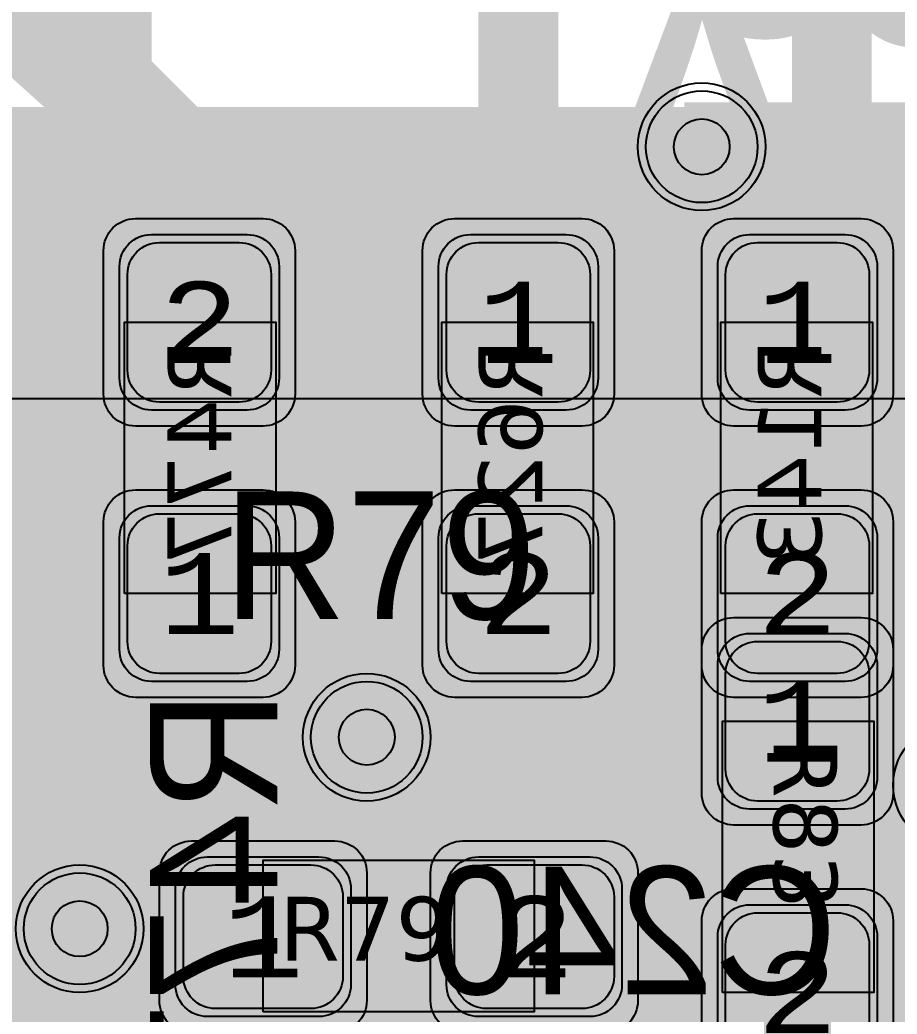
# Model space of a CAD drawing. Extents: x -28 to 199, y -61 to 255.
# Drawn here: x 126.62 to 132.12, y 121.27 to 127.5 of the extents above; entities that cross this region are included whole.
import ezdxf
from ezdxf.enums import TextEntityAlignment as Align

# ---------------------------------------------------------------- set-up
doc = ezdxf.new("R2010")
doc.units = 0
doc.header["$MEASUREMENT"] = 0
for name, color, linetype in [('ASSEMBLY_OUTLINES_BTM', 191, 'CONTINUOUS'), ('ASSEMBLY_OUTLINES_TOP', 102, 'CONTINUOUS'), ('ASSEMBLY_PART_NUMBERS_BTM', 191, 'CONTINUOUS'), ('ASSEMBLY_PART_NUMBERS_TOP', 102, 'CONTINUOUS'), ('ASSEMBLY_REF_DES_BTM', 191, 'CONTINUOUS'), ('ASSEMBLY_REF_DES_TOP', 102, 'CONTINUOUS'), ('DRILL_DRAWING', 21, 'CONTINUOUS'), ('GENERATED_SILKSCREEN_BTM', 255, 'CONTINUOUS'), ('GENERATED_SILKSCREEN_TOP', 140, 'CONTINUOUS'), ('PART_PADS_SMD_BTM', 10, 'CONTINUOUS'), ('PART_PADS_SMD_TOP', 150, 'CONTINUOUS'), ('PIN_NUMBERS_BTM', 8, 'CONTINUOUS'), ('PIN_NUMBERS_TOP', 8, 'CONTINUOUS'), ('PLACEMENT_OUTLINES_BTM', 222, 'CONTINUOUS'), ('PLACEMENT_OUTLINES_TOP', 130, 'CONTINUOUS'), ('PLANE_DATA_LAYER_2', 230, 'CONTINUOUS'), ('PLANE_SHAPES_LAYER_2', 230, 'CONTINUOUS'), ('PLANE_SHAPES_LAYER_3', 81, 'CONTINUOUS'), ('SILKSCREEN_OUTLINES_BTM', 211, 'CONTINUOUS'), ('SILKSCREEN_OUTLINES_TOP', 150, 'CONTINUOUS'), ('SILKSCREEN_REF_DES_BTM', 211, 'CONTINUOUS'), ('SILKSCREEN_REF_DES_TOP', 150, 'CONTINUOUS'), ('SOLDERMASK_PADS_BTM', 12, 'CONTINUOUS'), ('SOLDERMASK_PADS_TOP', 180, 'CONTINUOUS'), ('SOLDERPASTE_PADS_BTM', 12, 'CONTINUOUS'), ('SOLDERPASTE_PADS_TOP', 180, 'CONTINUOUS'), ('TRACES_LAYER_2', 230, 'CONTINUOUS'), ('TRACES_LAYER_3', 81, 'CONTINUOUS'), ('TRACES_LAYER_BOTTOM', 10, 'CONTINUOUS'), ('TRACES_LAYER_TOP', 150, 'CONTINUOUS'), ('VIA_HOLES_LAYER_2', 30, 'CONTINUOUS'), ('VIA_HOLES_LAYER_3', 30, 'CONTINUOUS'), ('VIA_HOLES_LAYER_BOTTOM', 30, 'CONTINUOUS'), ('VIA_HOLES_LAYER_TOP', 30, 'CONTINUOUS'), ('VIA_PADS_LAYER_2', 230, 'CONTINUOUS'), ('VIA_PADS_LAYER_3', 81, 'CONTINUOUS'), ('VIA_PADS_LAYER_BOTTOM', 10, 'CONTINUOUS'), ('VIA_PADS_LAYER_TOP', 150, 'CONTINUOUS')]:
    doc.layers.add(name, color=color, linetype=linetype)
doc.styles.add('COURIER_NEW', font='COUR.TTF')
doc.styles.add('VERDANA', font='verdana.TTF')
doc.styles.add('VERIBEST_GERBER_0', font='txt')

msp = doc.modelspace()

# ---------------------------------------------------------------- hatches: boundary and pattern name
at = {"layer": 'PLANE_DATA_LAYER_2'}
h = msp.add_hatch(color=256, dxfattribs=at)
h.paths.add_polyline_path([(136.977938, 104.900788, -0.0425166317903881), (136.97684, 104.887899, 0.0425189371191998), (136.969634, 104.803321), (136.969634, 103.8357, -0.1989099556854013), (136.947316, 103.781819), (133.471447, 100.30595, 0.1989122151386173), (133.325, 99.952397), (133.325, 93.813669, -0.1989099556853327), (133.302682, 93.759788), (129.846447, 90.303553, 0.1989122151386193), (129.7, 89.95), (129.7, 82.880885, -0.1989099556853327), (129.677682, 82.827004), (125.372996, 78.522318, -0.1989133663344686), (125.319114, 78.5), (124.008004, 78.5, -0.414213562373095), (123.931804, 78.5762), (123.931804, 78.576201, -0.198909955685367), (123.954122, 78.630082), (124.017393, 78.693353, 0.19891218827251), (124.141873, 78.993873), (124.141873, 81.897836, 0.1989121882725186), (124.017393, 82.198356), (121.315166, 84.900583, 0.1989121882725186), (121.014646, 85.025063), (118.085686, 85.025063, 0.1989121882725125), (117.785166, 84.900583), (115.869335, 82.984752, -0.1989133663344686), (115.815453, 82.962434), (111.980365, 82.962434, 0.1989121882725186), (111.679845, 82.837954), (103.605966, 74.764075, -0.6681819935816116), (103.475884, 74.817956), (103.475884, 75.719902, -0.198909955685367), (103.498202, 75.773783), (112.132258, 84.407839, 0.1989121882725186), (112.256738, 84.708359), (112.256738, 87.766792, -0.5791985093720466), (112.371403, 87.832571, 0.9207095428459576), (113.229816, 89.056434, -0.4687192040466884), (113.229816, 89.173566, 0.4687157595514411), (113.229816, 90.326434, -0.4687192040466884), (113.229816, 90.443566, 0.606460415148791), (112.947726, 91.743467, -0.3380635491738142), (112.891615, 91.816971), (112.891615, 91.816972, -0.1989099556853327), (112.913933, 91.870853), (113.850887, 92.807807, -0.4969605349260798), (113.971222, 92.791213, 0.0686227819462532), (114.033421, 92.709116), (117.000682, 89.741856, -0.198909955685367), (117.023, 89.687975), (117.023, 88.767429, -0.228048003750335), (116.994354, 88.707889, 2.854432025872091), (117.805646, 88.707889, -0.228048003750335), (117.777, 88.767429), (117.777, 89.875696, 0.1989121654681639), (117.666579, 90.142275), (114.699318, 93.109536, -0.1989099556853327), (114.677, 93.163417), (114.677, 100.732571, -0.228048003750335), (114.705646, 100.792111, 0.8407221043194625), (114.090183, 101.915205, -0.5141069145394279), (113.989386, 101.987326), (113.989386, 107.618063, -0.6172571328269955), (114.111169, 107.679126, 1.9943987198418727), (114.111169, 108.720874, -0.617257132826957), (113.989386, 108.781937), (113.989386, 126.654985, 0.032533120066096), (113.985795, 126.710116, -0.0325342524810923), (113.985151, 126.720001), (113.985151, 126.720002, -0.6681819935815638), (114.115233, 126.773883), (114.280695, 126.608421, 0.1989121654681736), (114.547274, 126.498), (122.056386, 126.498, -0.1989133663344687), (122.110268, 126.475682), (126.281524, 122.304426, -0.198909955685367), (126.303842, 122.250545), (126.303842, 122.119158, 0.1236662247943365), (126.348588, 121.941012, -0.1606780001424822), (126.356831, 121.893987, 0.3606560929037287), (126.788539, 121.185359, -0.7687174069834758), (126.778046, 121.038457, 7.647506935409171), (127.111461, 121.014641, -0.7687174069834617), (127.121954, 121.161543, 0.6405844281364371), (127.405646, 122.307889, -0.2280480037503427), (127.377, 122.367429), (127.377, 126.6738, -0.414213562373095), (127.4532, 126.75), (128.865978, 126.75, -0.414213562373095), (128.942178, 126.6738), (128.942178, 126.673799, -0.1989099556854013), (128.91986, 126.619918), (128.533421, 126.233479, 0.1989121654681667), (128.423, 125.9669), (128.423, 123.567429, -0.2280480037503427), (128.394354, 123.507889, 2.8544320258721156), (129.205646, 123.507889, -0.2280480037503427), (129.177, 123.567429), (129.177, 125.779179, -0.1989099556854013), (129.199318, 125.83306), (129.986579, 126.62032, 0.0741021212229936), (130.052722, 126.70963, -0.277099918590679), (130.119973, 126.75), (130.174273, 126.75, -0.403683824490227), (130.250423, 126.676549, 0.1956893404127855), (130.451391, 126.229628, -0.2050724899553478), (130.475, 126.174486), (130.475, 122.295253, 0.1989121882725126), (130.59948, 121.994733), (131.330527, 121.263686, -0.1989099556854013), (131.352845, 121.209805), (131.352845, 114.763663, -0.8295497216643613), (131.205645, 114.735997, 0.8295609199568306), (129.95, 114.500001), (129.95, 114.499999, 0.8295609199568306), (131.205645, 114.264003, -0.8295497216643613), (131.352845, 114.236337), (131.352845, 111.668815, -0.198909955685367), (131.330527, 111.614934), (130.692799, 110.977206, 0.1989121882725064), (130.568319, 110.676686), (130.568319, 108.164856, -0.5413714910477632), (130.461467, 108.095093, 0.5413712452295936), (129.55, 107.500001), (129.55, 107.499999, 0.5413712452295937), (130.461467, 106.904907, -0.5413714910477633), (130.568319, 106.835144), (130.568319, 97.583681, 0.1490008545897866), (130.64056, 97.346645, -0.1489978148350905), (130.653512, 97.304146), (130.653512, 97.304145, -0.1942207066511618), (130.632158, 97.251246, 0.5485069438402771), (130.888539, 96.185359, -0.7687174069834758), (130.878046, 96.038457, 7.647506935409185), (131.211461, 96.014641, -0.7687174069834617), (131.221954, 96.161543, 0.6100588580781182), (131.548609, 97.270372, -0.2050724899553477), (131.525, 97.325514), (131.525, 97.477, 0.1677021551964094), (131.434538, 97.739125, -0.1677006453007844), (131.418319, 97.786122), (131.418319, 99.596475, -0.6231693714019529), (131.541139, 99.656749, 0.6231768727902992), (132.75, 100.25, 0.2119397726903838), (132.503162, 100.806173, -0.3779195606310377), (132.491822, 100.906327, 0.943356937975585), (131.551481, 101.648536, -0.6897061753667568), (131.418319, 101.69915), (131.418319, 102.749052, -0.7432602490610456), (131.558052, 102.791123, 0.507237571601238), (132.605828, 102.741787, -0.1165650662333721), (132.633526, 102.76327, 0.0896815058504722), (132.757792, 102.84948), (133.304231, 103.395919, 0.1989121882725186), (133.428711, 103.696439), (133.428711, 113.150158, -0.198909955685367), (133.451029, 113.204039), (134.00052, 113.75353, 0.1989121882725125), (134.125, 114.05405), (134.125, 115.174486, -0.2050724899553477), (134.148609, 115.229628, 2.4974351542811806), (133.251391, 115.229628, -0.2050724899553478), (133.275, 115.174486), (133.275, 114.261653, -0.198909955685367), (133.252682, 114.207772), (132.703191, 113.658281, 0.1989121882725126), (132.578711, 113.357761), (132.578711, 103.904042, -0.1989099556853327), (132.556393, 103.850161), (132.460599, 103.754367, -0.3152207587686722), (132.374533, 103.739179, 0.3712566469041549), (131.558052, 103.508877, -0.7432602490609853), (131.418319, 103.550948), (131.418319, 110.469083, -0.1989099556854013), (131.440637, 110.522964), (132.078365, 111.160692, 0.1989121882725248), (132.202845, 111.461212), (132.202845, 119.995489, -0.6681819935816593), (132.332927, 120.04937), (136.401408, 115.980889, -0.1989099556853327), (136.423726, 115.927008), (136.423726, 114.512395, -0.1989099556853327), (136.401408, 114.458514), (135.933735, 113.990841, -0.6681819935816593), (135.803653, 114.044722), (135.803653, 114.044723, -0.0900388652559256), (135.808516, 114.071509, 4.621395072748782), (135.428491, 113.691484, -0.5237901792127903), (135.531477, 113.620147), (135.531477, 113.620146, -0.1989099556853327), (135.509159, 113.566265), (133.808701, 111.865807, 0.1989122151386246), (133.662254, 111.512254), (133.662254, 107.537746, 0.1989122151386246), (133.808701, 107.184193), (135.333909, 105.658985, -0.1650613667127099), (135.355574, 105.615061, 0.6437565302444234), (136.487538, 105.270109, -0.5051906878791393), (136.609743, 105.259398, 0.1480370251817164), (136.933858, 104.969889, -0.2917988228267626), (136.977938, 104.900789)], flags=0)
h.paths.add_polyline_path([(113.85, 87, -0.9999999999999999), (115.15, 87, -0.9999999999999999)], flags=0)
h.paths.add_polyline_path([(115.25, 125.5, -0.9999999999999999), (116.55000000000001, 125.5, -0.9999999999999999)], flags=0)
h.paths.add_polyline_path([(114.75, 123, -0.9999999999999999), (116.75, 123, -0.9999999999999999)], flags=0)
h.paths.add_polyline_path([(116.232776, 95.682577, 0.7726673183828902), (117.45, 95.999999), (117.45, 96, 0.7083066378647846), (116.29314, 96.40693, -0.531760018124995), (116.167224, 96.417423, 0.772667318382902), (114.95, 96.100001), (114.95, 96.1, 0.7083066378647764), (116.10686, 95.69307, -0.5317600181249857)], flags=0)
h.paths.add_polyline_path([(117.421331, 99.860255, 3.363991928619301), (117.304585, 100.560731, -0.5417095603560502), (117.178669, 100.539745, 3.3639919286193174), (117.295415, 99.839269, -0.5417095603560539)], flags=0)
h.paths.add_polyline_path([(117.44999999999999, 92.3, -0.9999999999999999), (118.75, 92.3, -0.9999999999999999)], flags=0)
h.paths.add_polyline_path([(119.55, 113.4, -0.9999999999999999), (120.85000000000001, 113.4, -0.9999999999999999)], flags=0)
h.paths.add_polyline_path([(119.75, 109.5, -0.9999999999999999), (121.25, 109.5, -0.9999999999999999)], flags=0)
h.paths.add_polyline_path([(120.35, 98.8, -0.9999999999999999), (121.65, 98.8, -0.9999999999999999)], flags=0)
h.paths.add_polyline_path([(120.35, 111.4, -0.9999999999999999), (121.65, 111.4, -0.9999999999999999)], flags=0)
h.paths.add_polyline_path([(120.457283, 123.057713, -0.5359062211731089), (120.330385, 123.05719, 1.3513703040546192), (119.123088, 121.573751, -0.3050494922752397), (119.170567, 121.503171), (119.170567, 121.50317, -0.198909955685367), (119.148249, 121.449289), (118.350727, 120.651767, 0.1989121882725187), (118.226247, 120.351247), (118.226247, 106.65885, -0.198909955685367), (118.203929, 106.604969), (117.471074, 105.872114, -0.205074051956066), (117.415388, 105.849817, 2.455220229755274), (118.05, 105.2), (118.05, 105.199998, 0.0059190874028198), (118.049817, 105.215386, -0.0058690278396138), (118.049796, 105.217175), (118.049796, 105.217193, -0.198909955685367), (118.072114, 105.271074), (118.951767, 106.150727, 0.1989121882725038), (119.076247, 106.451247), (119.076247, 120.143644, -0.198909955685367), (119.098565, 120.197525), (120.108818, 121.207778, -0.0494623730732118), (120.12045, 121.217311, 0.0494618080928846), (120.185326, 121.27048), (120.787867, 121.873021, 0.0494618080928846), (120.841036, 121.937897, -0.0494623730731728), (120.850569, 121.949529), (120.928926, 122.027886, -0.2050740519560306), (120.984612, 122.050183, 1.6971064696081972)], flags=0)
h.paths.add_polyline_path([(121.25, 117.75, -0.9999999999999999), (122.75, 117.75, -0.9999999999999999)], flags=0)
h.paths.add_polyline_path([(122.05, 111.4, -0.9999999999999999), (123.35000000000001, 111.4, -0.9999999999999999)], flags=0)
h.paths.add_polyline_path([(123.29571, 88.162026, 1.6796277836471416), (121.75, 89), (121.75, 88.999999, 0.2324567467697626), (122.139102, 88.20829, -0.3917746108587368), (122.156291, 88.106204, 0.1460189195089194), (122.05, 87.750001), (122.05, 87.75, 1.2874404369000827), (123.270422, 88.061638, -0.3917717789363406)], flags=0)
h.paths.add_polyline_path([(122.65, 105.6, 3.3327468859538776), (123.044022, 106.197474, -0.5991018826014798), (122.939092, 106.281417, 0.0458969718785636), (122.95, 106.399998), (122.95, 106.4, 0.9999999999999999), (121.65, 106.4, 0.2331537315633807), (121.904279, 105.88434, -0.74720291741978), (121.851814, 105.747931, 2.557353807463251), (122.45, 105.1, 0.2331537315633762), (122.195721, 105.61566, -0.74720291741978), (122.248186, 105.752069, 0.121739685827647), (122.555978, 105.802526, -0.599101882601538), (122.660908, 105.718583, 0.0458969718785636), (122.65, 105.600002)], flags=0)
h.paths.add_polyline_path([(123.776372, 102.215741, 2.268015238537925), (122.670454, 102.273947, -0.1736308664859839), (122.687772, 102.22558, -0.157828441953958), (122.673316, 102.180924, 1.8365540169308305), (123.763761, 102.123532, -0.3408039055902447)], flags=0)
h.paths.add_polyline_path([(125.85, 89.1, -0.9999999999999999), (127.15, 89.1, -0.9999999999999999)], flags=0)
h.paths.add_polyline_path([(126.05, 118.8, -0.9999999999999999), (127.35000000000001, 118.8, -0.9999999999999999)], flags=0)
h.paths.add_polyline_path([(126.25, 103.7, -0.9999999999999999), (127.55000000000001, 103.7, -0.9999999999999999)], flags=0)
h.paths.add_polyline_path([(126.35, 85.4, -0.9999999999999999), (127.65, 85.4, -0.9999999999999999)], flags=0)
h.paths.add_polyline_path([(126.35, 87.3, -0.9999999999999999), (127.65, 87.3, -0.9999999999999999)], flags=0)
h.paths.add_polyline_path([(126.75, 115.5, -0.9999999999999999), (128.25, 115.5, -0.9999999999999999)], flags=0)
h.paths.add_polyline_path([(127.25, 83.2, -0.9999999999999999), (128.55, 83.2, -0.9999999999999999)], flags=0)
h.paths.add_polyline_path([(129.5, 95.5), (129.5, 95.500001, 0.2347951257838049), (129.202889, 96.097823, -0.2347971625886518), (129.172702, 96.158562), (129.172702, 96.158563, -0.1989099556854013), (129.19502, 96.212444), (129.356027, 96.373451, 0.1989121882725038), (129.480507, 96.673971), (129.480507, 106.455132, 0.1989121882725038), (129.356027, 106.755652), (126.719253, 109.392426, -0.198909955685367), (126.696935, 109.446307), (126.696935, 110.90022, -0.67775882677704), (126.828419, 110.952662, 2.507233776086384), (126.828419, 111.847338, -0.6777588267769905), (126.696935, 111.89978), (126.696935, 112.86566, 0.1989121882725038), (126.572455, 113.16618), (124.983033, 114.755602, -0.1989099556854013), (124.960715, 114.809483), (124.960715, 119.828112, -0.198909955685367), (124.983033, 119.881993), (125.328926, 120.227886, -0.205074051956065), (125.384612, 120.250183, 2.4552148235298628), (124.75, 120.900002, 0.0059190874028197), (124.750183, 120.884614, -0.0058690278396127), (124.750204, 120.882825), (124.750204, 120.882807, -0.198909955685367), (124.727886, 120.828926), (124.494453, 120.595493, -0.6681819935815638), (124.364371, 120.649374), (124.364371, 120.717126, 0.1989121882725125), (124.239891, 121.017646), (123.147318, 122.110219, -0.198909955685367), (123.125, 122.1641), (123.125, 122.174486, -0.2050724899553477), (123.148609, 122.229628, 2.4974351542811517), (122.251391, 122.229628, -0.2050724899553829), (122.275, 122.174486), (122.275, 121.956497, 0.1989121882725126), (122.39948, 121.655977), (123.492053, 120.563404, -0.198909955685367), (123.514371, 120.509523), (123.514371, 114.406551, 0.19891218827251), (123.638851, 114.106031), (125.318568, 112.426314, -0.198909955685367), (125.340886, 112.372433), (125.340886, 108.878879, 0.1989121882725126), (125.465366, 108.578359), (127.852682, 106.191043, -0.1989099556853327), (127.875, 106.137162), (127.875, 101.425514, -0.2050724899553478), (127.851391, 101.370372, 0.8159834667607626), (128.527623, 100.291159, -0.5233351739894394), (128.630507, 100.219784), (128.630507, 96.881574, -0.1989099556853327), (128.608189, 96.827693), (128.405604, 96.625108, -0.1809134408217212), (128.357013, 96.602974, 0.147660489474916), (128.127329, 96.515812, -0.1654600424582982), (128.080857, 96.5), (127.85, 96.5, 0.1989121882725099), (127.54948, 96.37552), (127.49948, 96.32552, 0.1357250226602834), (127.387774, 96.128414, -0.5450822061688504), (127.266471, 96.087288, 1.9695384942564944), (127.217953, 94.87725, -0.3731724528837284), (127.317035, 94.864977, 0.4338714127250044), (128.266221, 94.847079, -0.3498081147665029), (128.360455, 94.859099, 0.5848883345755964)], flags=0)
h.paths.add_polyline_path([(130.373451, 92.726979, 7.377999984181714), (130.373451, 93.073021, -0.7612838800058466), (130.226549, 93.073021, 7.377999984181725), (130.226549, 92.726979, -0.7612838800058466)], flags=0)
at = {"layer": 'PLANE_SHAPES_LAYER_2'}
h = msp.add_hatch(color=256, dxfattribs=at)
h.paths.add_polyline_path([(169.5, 129.25), (149.5, 129.25), (142.25, 122), (142.25, 90.5), (147.5, 90.5), (147.5, 80), (154, 80), (154, 69.25), (131.75, 69.25), (131.75, 73.25), (121.25, 73.25), (121.25, 81), (110.5, 81), (110.5, 125.75), (106.5, 125.75), (106.5, 128.75), (93.5, 128.75), (93.5, 120.25), (91.75, 120.25), (91.75, 121.5), (80, 121.5), (80, 118.25), (73.25, 118.25), (73.25, 124.5), (67.5, 124.5), (67.5, 128), (57.75, 128), (57.75, 120.25), (55.25, 120.25), (55.25, 121.5), (47.5, 121.5), (47.5, 119), (35, 119), (35, 134.75), (32.75, 134.75), (32.75, 159.75), (29.25, 159.75), (29.25, 175.25), (22.5, 175.25), (22.5, 195.25), (17.25, 195.25), (17.25, 198), (22.5, 198), (22.5, 216.5), (40.25, 216.5), (40.25, 235.5), (54.5, 235.5), (54.5, 254), (87.25, 254), (87.25, 236.25), (86.25, 236.25), (86.25, 228.75), (81, 228.75), (81, 218.75), (95.25, 218.75), (95.25, 194.5), (87, 194.5), (87, 172), (131.1, 172), (131.1, 208.75), (115.5, 208.75), (115.5, 213.75), (106.75, 213.75), (106.75, 218.75), (110.25, 222.25), (110.25, 226.25), (142.5, 226.25), (142.5, 221.5), (160.5, 221.5), (160.5, 240.75), (169.5, 240.75)])
h.paths.add_polyline_path([(35.5, 149.5), (41.75, 149.5), (41.75, 152), (39.25, 152), (39.25, 154), (37.75, 154), (37.75, 152), (35.5, 152)], flags=16)
h.paths.add_polyline_path([(37.5, 125.75), (37.5, 128.75), (42.75, 128.75), (42.75, 125.75)], flags=16)
h.paths.add_polyline_path([(52, 127.75), (52, 130.75), (54.25, 130.75), (54.25, 127.75)], flags=16)
h.paths.add_polyline_path([(50.75, 219.5), (50.75, 226.5), (71.75, 226.5), (71.75, 219.5)], flags=16)
h.paths.add_polyline_path([(66.5, 150.75), (66.5, 177.5), (72.25, 177.5), (72.25, 150.75)], flags=16)
h.paths.add_polyline_path([(47.25, 185.25), (73, 185.25), (73, 188.25), (70.25, 188.25), (70.25, 191), (47.25, 191)], flags=16)
h.paths.add_polyline_path([(84.5, 208), (84.5, 212.75), (85, 212.75), (85, 208)], flags=16)
h.paths.add_polyline_path([(61.5, 137.25), (87.75, 137.25), (87.75, 140.5), (84.75, 140.5), (84.75, 143), (61.5, 143)], flags=16)
h.paths.add_polyline_path([(88.75, 127), (88.75, 130), (91, 130), (91, 127)], flags=16)
h.paths.add_polyline_path([(85.5, 130.25), (85.5, 132.5), (91, 132.5), (91, 130.25)], flags=16)
h.paths.add_polyline_path([(108.75, 142.25), (135.75, 142.25), (135.75, 145.75), (132.25, 145.75), (132.25, 149), (108.75, 149)], flags=16)
h.paths.add_polyline_path([(114.25, 126.75), (140.75, 126.75), (140.75, 129.75), (137.25, 129.75), (137.25, 133), (114.25, 133)], flags=16)
h.paths.add_polyline_path([(155.25, 180.25), (166.25, 180.25), (166.25, 186.25), (152.25, 186.25), (152.25, 183), (155.25, 183)], flags=16)
at = {"layer": 'PLANE_SHAPES_LAYER_3'}
h = msp.add_hatch(color=256, dxfattribs=at)
h.paths.add_polyline_path([(169.5, 129.25), (149.5, 129.25), (142.25, 122), (142.25, 90.5), (147.5, 90.5), (147.5, 80), (154, 80), (154, 69.25), (131.75, 69.25), (131.75, 73.25), (121.25, 73.25), (121.25, 81), (110.5, 81), (110.5, 125.75), (106.5, 125.75), (106.5, 128.75), (93.5, 128.75), (93.5, 120.25), (91.75, 120.25), (91.75, 121.5), (80, 121.5), (80, 118.25), (73.25, 118.25), (73.25, 124.5), (67.5, 124.5), (67.5, 127.75), (58.25, 127.75), (58.25, 130.25), (88.75, 130.25), (88.75, 127), (91, 127), (91, 132.5), (55, 132.5), (55, 131.25), (52, 131.25), (52, 127.75), (55, 127.75), (55, 127.25), (57.75, 127.25), (57.75, 120.25), (55.25, 120.25), (55.25, 121.5), (47.5, 121.5), (47.5, 119), (35, 119), (35, 134.75), (32.75, 134.75), (32.75, 159.75), (29.25, 159.75), (29.25, 175.25), (22.5, 175.25), (22.5, 195.25), (17.25, 195.25), (17.25, 198), (22.5, 198), (22.5, 216.5), (40.25, 216.5), (40.25, 235.5), (54.5, 235.5), (54.5, 254), (87.25, 254), (87.25, 236.25), (86.25, 236.25), (86.25, 228.75), (81, 228.75), (81, 218.75), (95.25, 218.75), (95.25, 194.5), (87, 194.5), (87, 172), (131.1, 172), (131.1, 208.75), (115.5, 208.75), (115.5, 213.75), (106.75, 213.75), (106.75, 218.75), (110.25, 222.25), (110.25, 226.25), (142.5, 226.25), (142.5, 221.5), (160.5, 221.5), (160.5, 240.75), (169.5, 240.75)])
h.paths.add_polyline_path([(35.5, 149.5), (41.75, 149.5), (41.75, 152), (39.25, 152), (39.25, 154), (37.75, 154), (37.75, 152), (35.5, 152)], flags=16)
h.paths.add_polyline_path([(37.5, 125.75), (37.5, 128.75), (42.75, 128.75), (42.75, 125.75)], flags=16)
h.paths.add_polyline_path([(50.75, 219.5), (50.75, 226.5), (71.75, 226.5), (71.75, 219.5)], flags=16)
h.paths.add_polyline_path([(66.5, 150.75), (66.5, 177.5), (72.25, 177.5), (72.25, 150.75)], flags=16)
h.paths.add_polyline_path([(47.25, 185.25), (73, 185.25), (73, 188.25), (70.25, 188.25), (70.25, 191), (47.25, 191)], flags=16)
h.paths.add_polyline_path([(84.5, 208), (84.5, 212.75), (85, 212.75), (85, 208)], flags=16)
h.paths.add_polyline_path([(61.5, 137.25), (87.75, 137.25), (87.75, 140.5), (84.75, 140.5), (84.75, 143), (61.5, 143)], flags=16)
h.paths.add_polyline_path([(108.75, 142.25), (135.75, 142.25), (135.75, 145.75), (132.25, 145.75), (132.25, 149), (108.75, 149)], flags=16)
h.paths.add_polyline_path([(114.25, 126.75), (140.75, 126.75), (140.75, 129.75), (137.25, 129.75), (137.25, 133), (114.25, 133)], flags=16)
h.paths.add_polyline_path([(155.25, 180.25), (166.25, 180.25), (166.25, 186.25), (152.25, 186.25), (152.25, 183), (155.25, 183)], flags=16)
at = {"layer": 'VIA_HOLES_LAYER_2'}
h = msp.add_hatch(color=256, dxfattribs=at)
edge = h.paths.add_edge_path()
edge.add_arc((130.9, 126.7), 0.175, 0, 360)
h = msp.add_hatch(color=256, dxfattribs=at)
edge = h.paths.add_edge_path()
edge.add_arc((128.8, 123), 0.175, 0, 360)
h = msp.add_hatch(color=256, dxfattribs=at)
edge = h.paths.add_edge_path()
edge.add_arc((127, 121.8), 0.175, 0, 360)
at = {"layer": 'VIA_HOLES_LAYER_3'}
h = msp.add_hatch(color=256, dxfattribs=at)
edge = h.paths.add_edge_path()
edge.add_arc((130.9, 126.7), 0.175, 0, 360)
h = msp.add_hatch(color=256, dxfattribs=at)
edge = h.paths.add_edge_path()
edge.add_arc((128.8, 123), 0.175, 0, 360)
h = msp.add_hatch(color=256, dxfattribs=at)
edge = h.paths.add_edge_path()
edge.add_arc((127, 121.8), 0.175, 0, 360)
at = {"layer": 'VIA_HOLES_LAYER_BOTTOM'}
h = msp.add_hatch(color=256, dxfattribs=at)
edge = h.paths.add_edge_path()
edge.add_arc((130.9, 126.7), 0.175, 0, 360)
h = msp.add_hatch(color=256, dxfattribs=at)
edge = h.paths.add_edge_path()
edge.add_arc((128.8, 123), 0.175, 0, 360)
h = msp.add_hatch(color=256, dxfattribs=at)
edge = h.paths.add_edge_path()
edge.add_arc((127, 121.8), 0.175, 0, 360)
at = {"layer": 'VIA_HOLES_LAYER_TOP'}
h = msp.add_hatch(color=256, dxfattribs=at)
edge = h.paths.add_edge_path()
edge.add_arc((130.9, 126.7), 0.175, 0, 360)
h = msp.add_hatch(color=256, dxfattribs=at)
edge = h.paths.add_edge_path()
edge.add_arc((128.8, 123), 0.175, 0, 360)
h = msp.add_hatch(color=256, dxfattribs=at)
edge = h.paths.add_edge_path()
edge.add_arc((127, 121.8), 0.175, 0, 360)

# ---------------------------------------------------------------- linework, layer by layer
at = {"layer": 'ASSEMBLY_OUTLINES_BTM'}
for points in [[(127.28, 123.9), (127.28, 125.6), (128.23, 125.6), (128.23, 123.9)], [(129.27, 123.9), (129.27, 125.6), (130.22, 125.6), (130.22, 123.9)], [(131.02, 123.9), (131.02, 125.6), (131.97, 125.6), (131.97, 123.9)]]:
    msp.add_lwpolyline(points, close=True, dxfattribs=at)
at = {"layer": 'ASSEMBLY_OUTLINES_TOP', "const_width": 0.2}
msp.add_lwpolyline([(110.58, 125.12), (110.58, 134.42), (143.78, 134.42), (143.78, 125.12)], close=True, dxfattribs=at)
at = {"layer": 'ASSEMBLY_OUTLINES_TOP'}
for points in [[(131.03, 121.4), (131.03, 123.1), (131.98, 123.1), (131.98, 121.4)], [(128.15, 121.28), (128.15, 122.23), (129.85, 122.23), (129.85, 121.28)]]:
    msp.add_lwpolyline(points, close=True, dxfattribs=at)
msp.add_solid([(126, 124.75), (128.25, 124.75), (126, 125.5), (128.25, 125.5)], dxfattribs=at)
at = {"layer": 'GENERATED_SILKSCREEN_BTM', "const_width": 0.15}
for points in [[(127.280005, 124.466164, 1.1642e-05), (127.279995, 124.466156), (127.279995, 125.033844, 1.1642e-05), (127.280005, 125.033836), (127.280005, 124.466164)], [(128.230005, 124.457902, 1.22306e-05), (128.229995, 124.457911), (128.229995, 125.042089, 1.22306e-05), (128.230005, 125.042098), (128.230005, 124.457902)], [(129.270005, 124.457911, 1.22306e-05), (129.269995, 124.457902), (129.269995, 125.042098, 1.22306e-05), (129.270005, 125.042089), (129.270005, 124.457911)], [(130.220005, 124.466156, 1.1642e-05), (130.219995, 124.466164), (130.219995, 125.033836, 1.1642e-05), (130.220005, 125.033844), (130.220005, 124.466156)], [(131.020005, 124.457911, 1.22306e-05), (131.019995, 124.457902), (131.019995, 125.042098, 1.22306e-05), (131.020005, 125.042089), (131.020005, 124.457911)], [(131.970005, 124.466156, 1.1642e-05), (131.969995, 124.466164), (131.969995, 125.033836, 1.1642e-05), (131.970005, 125.033844), (131.970005, 124.466156)]]:
    msp.add_lwpolyline(points, format="xyb", dxfattribs=at)
for points in [[(127.7408, 122.6256), (127.7392, 122.6232), (127.7352, 122.6224), (127.7312, 122.62), (127.7272, 122.62), (127.5624, 122.62), (127.5584, 122.62), (127.556, 122.6224), (127.5536, 122.6224), (127.5528, 122.6232), (127.552, 122.624), (127.5496, 122.6256), (127.44, 122.7616), (127.4384, 122.7656), (127.4376, 122.768), (127.4368, 122.772), (127.4368, 123.1752), (127.4384, 123.1824), (127.4424, 123.1864), (127.4472, 123.1912), (127.4528, 123.1928), (128.2208, 123.1928), (128.2272, 123.1912), (128.2312, 123.1872), (128.2336, 123.1824), (128.2344, 123.1768), (128.2336, 123.1704), (128.2312, 123.1648), (128.2272, 123.1608), (128.2208, 123.1592), (127.8528, 123.1592), (127.8528, 122.7832), (128.2256, 122.652), (128.2312, 122.6488), (128.2344, 122.6432), (128.2352, 122.6368), (128.2336, 122.632), (128.2312, 122.6272), (128.2264, 122.6232), (128.2216, 122.6208), (128.2152, 122.6224), (127.8424, 122.7536), (127.7408, 122.6256)], [(127.4696, 123.1592), (127.4696, 122.776), (127.5704, 122.652), (127.7192, 122.652), (127.8208, 122.776), (127.8208, 123.1592), (127.4696, 123.1592)], [(128.2208, 121.9504), (128.2272, 121.9496), (128.2312, 121.9456), (128.2336, 121.94), (128.2344, 121.9344), (128.2336, 121.9288), (128.2312, 121.924), (128.2272, 121.92), (128.2208, 121.9184), (127.9784, 121.9184), (127.9784, 121.8808), (127.9768, 121.8752), (127.9736, 121.8704), (127.968, 121.868), (127.9624, 121.8672), (127.956, 121.868), (127.9504, 121.8704), (127.9464, 121.8752), (127.9456, 121.8808), (127.9456, 121.9184), (127.4752, 121.9184), (127.4712, 121.9192), (127.468, 121.9208), (127.4648, 121.9248), (127.4624, 121.9288), (127.4608, 121.9336), (127.46, 121.9384), (127.4608, 121.9424), (127.464, 121.9464), (127.9496, 122.432), (127.9544, 122.4352), (127.9592, 122.4368), (127.964, 122.436), (127.9696, 122.4328), (127.9736, 122.4312), (127.976, 122.428), (127.9776, 122.4248), (127.9784, 122.4208), (127.9784, 121.9504), (128.2208, 121.9504)], [(127.9456, 122.3808), (127.516, 121.9504), (127.9456, 121.9504), (127.9456, 122.3808)], [(129.3684, 122.0636), (129.234, 122.1732), (129.2308, 122.174), (129.2292, 122.1748), (129.2276, 122.1756), (129.2244, 122.1764), (128.9548, 122.1764), (128.9516, 122.1756), (128.95, 122.1748), (128.9476, 122.174), (128.9444, 122.1732), (128.81, 122.0636), (128.8076, 122.0596), (128.8068, 122.0564), (128.8052, 122.054), (128.8044, 122.0508), (128.8044, 121.502), (128.8052, 121.4996), (128.8068, 121.494), (128.8076, 121.4924), (128.81, 121.4892), (128.9444, 121.3796), (128.9476, 121.3788), (128.95, 121.378), (128.9508, 121.3772), (128.9524, 121.3764), (128.9548, 121.3764), (129.2244, 121.3764), (129.2276, 121.3772), (129.2308, 121.378), (129.234, 121.3796), (129.3684, 121.4892), (129.3708, 121.4908), (129.3716, 121.4916), (129.3732, 121.494), (129.3748, 121.4996), (129.3756, 121.502), (129.3756, 122.0508), (129.3748, 122.054), (129.3732, 122.0564), (129.3724, 122.0596), (129.3684, 122.0636)], [(130.0764, 121.6676), (129.646, 122.0964), (129.646, 121.6676), (130.0764, 121.6676)], [(130.4564, 122.1732), (130.322, 122.0636), (130.3196, 122.0596), (130.3188, 122.0564), (130.3172, 122.054), (130.3164, 122.0508), (130.3164, 121.9412), (130.3172, 121.938), (130.3188, 121.9332), (130.3196, 121.9292), (130.322, 121.9276), (130.8548, 121.4948), (130.8548, 121.4092), (130.3324, 121.4092), (130.3268, 121.4076), (130.322, 121.4044), (130.3196, 121.3988), (130.3188, 121.3924), (130.3196, 121.3868), (130.322, 121.3812), (130.3268, 121.378), (130.3324, 121.3764), (130.8716, 121.3764), (130.878, 121.378), (130.882, 121.382), (130.886, 121.386), (130.8876, 121.3924), (130.8876, 121.502), (130.8868, 121.5044), (130.8852, 121.51), (130.8836, 121.5124), (130.8828, 121.514), (130.8804, 121.5156), (130.3484, 121.9492), (130.3484, 122.0428), (130.4732, 122.1436), (130.7316, 122.1436), (130.862, 122.0372), (130.8676, 122.0356), (130.8732, 122.0364), (130.878, 122.0388), (130.882, 122.0436), (130.8844, 122.0484), (130.8852, 122.054), (130.8844, 122.0596), (130.8828, 122.062), (130.8804, 122.0636), (130.746, 122.1732), (130.7428, 122.174), (130.7412, 122.1748), (130.7396, 122.1756), (130.7364, 122.1764), (130.4668, 122.1764), (130.4636, 122.1756), (130.462, 122.1748), (130.4596, 122.174), (130.4564, 122.1732)], [(131.5004, 121.3796), (131.6348, 121.4892), (131.6388, 121.4916), (131.6396, 121.4948), (131.6412, 121.498), (131.642, 121.502), (131.642, 122.0508), (131.6412, 122.0548), (131.6396, 122.058), (131.638, 122.0596), (131.6372, 122.0612), (131.6356, 122.0636), (131.5004, 122.1732), (131.498, 122.174), (131.4956, 122.1748), (131.4948, 122.1756), (131.4916, 122.1764), (131.222, 122.1764), (131.218, 122.1756), (131.2164, 122.1748), (131.214, 122.174), (131.2116, 122.1732), (131.0764, 122.0636), (131.0732, 122.0596), (131.0716, 122.0532), (131.0724, 122.0484), (131.074, 122.0444), (131.0764, 122.0412), (131.0804, 122.038), (131.0844, 122.0356), (131.0884, 122.0348), (131.0924, 122.0348), (131.0956, 122.0372), (131.2276, 122.1436), (131.486, 122.1436), (131.6092, 122.0428), (131.6092, 121.51), (131.486, 121.4092), (131.2276, 121.4092), (131.0956, 121.5156), (131.0924, 121.5172), (131.0884, 121.518), (131.0844, 121.5172), (131.0804, 121.5148), (131.0764, 121.5116), (131.074, 121.5076), (131.0724, 121.5028), (131.0716, 121.498), (131.0732, 121.4932), (131.0764, 121.4892), (131.2116, 121.3796), (131.2148, 121.378), (131.2156, 121.3772), (131.218, 121.3772), (131.2188, 121.3764), (131.2196, 121.3764), (131.222, 121.3764), (131.4916, 121.3764), (131.4948, 121.3772), (131.498, 121.378), (131.5004, 121.3796)], [(129.27, 121.4492), (129.2196, 121.4092), (128.9612, 121.4092), (128.8364, 121.51), (128.8364, 122.0428), (128.8836, 122.0804), (129.27, 121.4492)], [(129.3428, 122.0428), (129.3428, 121.51), (129.2956, 121.47), (128.9084, 122.1012), (128.9612, 122.1436), (129.2196, 122.1436), (129.3428, 122.0428)], [(129.646, 121.3924), (129.6452, 121.386), (129.6412, 121.382), (129.6356, 121.3796), (129.63, 121.3788), (129.6244, 121.3796), (129.6196, 121.382), (129.6156, 121.386), (129.614, 121.3924), (129.614, 121.6348), (129.5764, 121.6348), (129.5708, 121.6364), (129.566, 121.6396), (129.5636, 121.6452), (129.5628, 121.6508), (129.5636, 121.6572), (129.566, 121.6628), (129.5708, 121.6668), (129.5764, 121.6676), (129.614, 121.6676), (129.614, 122.138), (129.6148, 122.142), (129.6172, 122.1452), (129.6204, 122.1484), (129.6244, 122.1508), (129.6292, 122.1524), (129.634, 122.1532), (129.638, 122.1524), (129.642, 122.1492), (130.1276, 121.6636), (130.1308, 121.6588), (130.1324, 121.654), (130.1316, 121.6492), (130.1284, 121.6436), (130.1268, 121.6396), (130.1236, 121.6372), (130.1204, 121.6356), (130.1164, 121.6348), (129.646, 121.6348), (129.646, 121.3924)], [(127.4368, 121.1248), (127.4368, 121.6648), (127.4384, 121.6704), (127.4424, 121.6744), (127.4472, 121.6776), (127.4536, 121.6784), (127.4592, 121.6776), (127.4648, 121.6744), (127.4688, 121.6704), (127.4696, 121.6648), (127.4696, 121.152), (128.2128, 121.5696)], [(128.2128, 121.5696), (128.2184, 121.5712), (128.224, 121.5704), (128.2288, 121.5664), (128.232, 121.5624), (128.2336, 121.5568), (128.2344, 121.5512), (128.232, 121.5464), (128.228, 121.5424), (127.4608, 121.1112)]]:
    msp.add_lwpolyline(points, dxfattribs=at)
at = {"layer": 'GENERATED_SILKSCREEN_TOP', "const_width": 0.15}
for points in [[(143.780005, 125.12, -0.4142135624), (143.78, 125.119995), (125.184998, 125.119995, 6.3355e-06), (125.185002, 125.120005), (143.779995, 125.120005), (143.779995, 134.419995), (131.984998, 134.419995, 6.3355e-06), (131.985002, 134.420005), (143.78, 134.420005, -0.4142135624), (143.780005, 134.42), (143.780005, 125.12)], [(131.980005, 121.957902, 1.22306e-05), (131.979995, 121.957911), (131.979995, 122.542089, 1.22306e-05), (131.980005, 122.542098), (131.980005, 121.957902)], [(131.030005, 121.966164, 1.1642e-05), (131.029995, 121.966156), (131.029995, 122.533844, 1.1642e-05), (131.030005, 122.533836), (131.030005, 121.966164)], [(129.292098, 122.230005, 1.22306e-05), (129.292089, 122.229995), (128.707911, 122.229995, 1.22306e-05), (128.707902, 122.230005), (129.292098, 122.230005)], [(129.283844, 121.279995), (128.716156, 121.279995, 1.1642e-05), (128.716164, 121.280005), (129.283836, 121.280005, 1.1642e-05), (129.283844, 121.279995)]]:
    msp.add_lwpolyline(points, format="xyb", dxfattribs=at)
for points in [[(128.574, 124.2224), (128.5764, 124.224), (128.5772, 124.228), (128.5796, 124.232), (128.5796, 124.236), (128.5796, 124.4008), (128.5796, 124.4048), (128.5772, 124.4072), (128.5772, 124.4096), (128.5764, 124.4104), (128.5756, 124.4112), (128.574, 124.4128), (128.438, 124.5232), (128.434, 124.5248), (128.4308, 124.5256), (128.4276, 124.5264), (128.0244, 124.5264), (128.0172, 124.5248), (128.0124, 124.5208), (128.0084, 124.516), (128.0068, 124.5104), (128.0068, 123.7424), (128.0084, 123.736), (128.0124, 123.732), (128.0172, 123.7296), (128.0228, 123.7288), (128.0292, 123.7296), (128.0348, 123.732), (128.0388, 123.736), (128.0404, 123.7424), (128.0404, 124.1104), (128.4164, 124.1104), (128.5476, 123.7376), (128.5508, 123.732), (128.5564, 123.7288), (128.5628, 123.728), (128.5676, 123.7296), (128.5724, 123.732), (128.5764, 123.736), (128.5788, 123.7416), (128.5772, 123.748), (128.446, 124.1208), (128.574, 124.2224)], [(128.0404, 124.4936), (128.4228, 124.4936), (128.5476, 124.3928), (128.5476, 124.244), (128.4228, 124.1424), (128.0404, 124.1424), (128.0404, 124.4936)], [(128.874, 123.7504), (128.8724, 123.7448), (128.8732, 123.7392), (128.8772, 123.7344), (128.8812, 123.7312), (128.8868, 123.7296), (128.8924, 123.7288), (128.8972, 123.7304), (128.9012, 123.7352), (129.3324, 124.5024), (129.334, 124.5064), (129.334, 124.5096), (129.334, 124.5128), (129.3324, 124.516), (129.33, 124.5208), (129.3268, 124.524), (129.3228, 124.5256), (129.3188, 124.5264), (128.7788, 124.5264), (128.7732, 124.5248), (128.7692, 124.5208), (128.766, 124.516), (128.7652, 124.5096), (128.766, 124.504), (128.7692, 124.4984), (128.7732, 124.4944), (128.7788, 124.4936), (129.2916, 124.4936), (128.874, 123.7504)], [(129.6612, 123.7296), (129.5268, 123.8392), (129.5228, 123.8432), (129.522, 123.8456), (129.522, 123.848), (129.5228, 123.8536), (129.526, 123.8592), (129.5292, 123.8632), (129.534, 123.8664), (129.5396, 123.8672), (129.5452, 123.8656), (129.6756, 123.7592), (129.934, 123.7592), (130.0588, 123.86), (130.0588, 124.1472), (129.95, 124.0592), (129.9468, 124.0576), (129.946, 124.0568), (129.9436, 124.056), (129.9404, 124.056), (129.6708, 124.056), (129.6676, 124.056), (129.6628, 124.0576), (129.6612, 124.0592), (129.5268, 124.168), (129.5252, 124.1688), (129.5236, 124.1704), (129.522, 124.1728), (129.5204, 124.1784), (129.5196, 124.1816), (129.5196, 124.4008), (129.5204, 124.4048), (129.522, 124.408), (129.5236, 124.4104), (129.5252, 124.4112), (129.5268, 124.4136), (129.6612, 124.5232), (129.6644, 124.524), (129.6668, 124.5248), (129.6676, 124.5256), (129.6708, 124.5264), (129.9404, 124.5264), (129.9436, 124.5256), (129.9444, 124.5256), (129.9452, 124.5248), (129.9476, 124.524), (129.9508, 124.5232), (130.0852, 124.4136), (130.0876, 124.4096), (130.0884, 124.4064), (130.09, 124.404), (130.0908, 124.4008), (130.0908, 123.852), (130.09, 123.8496), (130.0884, 123.844), (130.0876, 123.8424), (130.0852, 123.8392), (129.9508, 123.7296), (129.9468, 123.728), (129.946, 123.7272), (129.9444, 123.7272), (129.9428, 123.7264), (129.942, 123.7264), (129.9404, 123.7264), (129.6708, 123.7264), (129.6676, 123.7272), (129.6644, 123.728), (129.6612, 123.7296)], [(129.5524, 124.3928), (129.5524, 124.1896), (129.6756, 124.088), (129.934, 124.088), (130.0588, 124.1896), (130.0588, 124.3928), (129.934, 124.4936), (129.6756, 124.4936), (129.5524, 124.3928)]]:
    msp.add_lwpolyline(points, dxfattribs=at)
at = {"layer": 'PART_PADS_SMD_BTM'}
for points in [[(127.45, 125.05, -0.4142135624), (127.25, 125.25), (127.25, 125.95, -0.4142135624), (127.45, 126.15), (128.05, 126.15, -0.4142135624), (128.25, 125.95), (128.25, 125.25, -0.4142135624), (128.05, 125.05)], [(130.05, 126.15, -0.4142135624), (130.25, 125.95), (130.25, 125.25, -0.4142135624), (130.05, 125.05), (129.45, 125.05, -0.4142135624), (129.25, 125.25), (129.25, 125.95, -0.4142135624), (129.45, 126.15)], [(131.8, 126.15, -0.4142135624), (132, 125.95), (132, 125.25, -0.4142135624), (131.8, 125.05), (131.2, 125.05, -0.4142135624), (131, 125.25), (131, 125.95, -0.4142135624), (131.2, 126.15)], [(127.45, 123.35, -0.4142135624), (127.25, 123.55), (127.25, 124.25, -0.4142135624), (127.45, 124.45), (128.05, 124.45, -0.4142135624), (128.25, 124.25), (128.25, 123.55, -0.4142135624), (128.05, 123.35)], [(130.05, 124.45, -0.4142135624), (130.25, 124.25), (130.25, 123.55, -0.4142135624), (130.05, 123.35), (129.45, 123.35, -0.4142135624), (129.25, 123.55), (129.25, 124.25, -0.4142135624), (129.45, 124.45)], [(131.8, 124.45, -0.4142135624), (132, 124.25), (132, 123.55, -0.4142135624), (131.8, 123.35), (131.2, 123.35, -0.4142135624), (131, 123.55), (131, 124.25, -0.4142135624), (131.2, 124.45)]]:
    msp.add_lwpolyline(points, format="xyb", close=True, dxfattribs=at)
at = {"layer": 'PART_PADS_SMD_TOP'}
for points in [[(131.8, 123.65, -0.4142135624), (132, 123.45), (132, 122.75, -0.4142135624), (131.8, 122.55), (131.2, 122.55, -0.4142135624), (131, 122.75), (131, 123.45, -0.4142135624), (131.2, 123.65)], [(127.6, 122.05, -0.4142135624), (127.8, 122.25), (128.5, 122.25, -0.4142135624), (128.7, 122.05), (128.7, 121.45, -0.4142135624), (128.5, 121.25), (127.8, 121.25, -0.4142135624), (127.6, 121.45)], [(129.3, 122.05, -0.4142135624), (129.5, 122.25), (130.2, 122.25, -0.4142135624), (130.4, 122.05), (130.4, 121.45, -0.4142135624), (130.2, 121.25), (129.5, 121.25, -0.4142135624), (129.3, 121.45)], [(131.8, 121.95, -0.4142135624), (132, 121.75), (132, 121.05, -0.4142135624), (131.8, 120.85), (131.2, 120.85, -0.4142135624), (131, 121.05), (131, 121.75, -0.4142135624), (131.2, 121.95)]]:
    msp.add_lwpolyline(points, format="xyb", close=True, dxfattribs=at)
at = {"layer": 'PLACEMENT_OUTLINES_BTM'}
for points in [[(127.28, 123.9), (127.28, 125.6), (128.23, 125.6), (128.23, 123.9)], [(129.27, 123.9), (129.27, 125.6), (130.22, 125.6), (130.22, 123.9)], [(131.02, 123.9), (131.02, 125.6), (131.97, 125.6), (131.97, 123.9)]]:
    msp.add_lwpolyline(points, close=True, dxfattribs=at)
at = {"layer": 'PLACEMENT_OUTLINES_TOP'}
for points in [[(110.58, 125.12), (110.58, 134.42), (143.78, 134.42), (143.78, 125.12)], [(131.03, 121.4), (131.03, 123.1), (131.98, 123.1), (131.98, 121.4)], [(128.15, 121.28), (128.15, 122.23), (129.85, 122.23), (129.85, 121.28)]]:
    msp.add_lwpolyline(points, close=True, dxfattribs=at)
at = {"layer": 'SILKSCREEN_OUTLINES_BTM'}
for points in [[(127.28, 123.9), (127.28, 125.6), (128.23, 125.6), (128.23, 123.9)], [(129.27, 123.9), (129.27, 125.6), (130.22, 125.6), (130.22, 123.9)], [(131.02, 123.9), (131.02, 125.6), (131.97, 125.6), (131.97, 123.9)]]:
    msp.add_lwpolyline(points, close=True, dxfattribs=at)
at = {"layer": 'SILKSCREEN_OUTLINES_TOP'}
for points in [[(110.58, 125.12), (110.58, 134.42), (143.78, 134.42), (143.78, 125.12)], [(131.03, 121.4), (131.03, 123.1), (131.98, 123.1), (131.98, 121.4)], [(128.15, 121.28), (128.15, 122.23), (129.85, 122.23), (129.85, 121.28)]]:
    msp.add_lwpolyline(points, close=True, dxfattribs=at)
at = {"layer": 'SOLDERMASK_PADS_BTM'}
for points in [[(127.35, 124.95, -0.4142135624), (127.15, 125.15), (127.15, 126.05, -0.4142135624), (127.35, 126.25), (128.15, 126.25, -0.4142135624), (128.35, 126.05), (128.35, 125.15, -0.4142135624), (128.15, 124.95)], [(130.15, 126.25, -0.4142135624), (130.35, 126.05), (130.35, 125.15, -0.4142135624), (130.15, 124.95), (129.35, 124.95, -0.4142135624), (129.15, 125.15), (129.15, 126.05, -0.4142135624), (129.35, 126.25)], [(131.9, 126.25, -0.4142135624), (132.1, 126.05), (132.1, 125.15, -0.4142135624), (131.9, 124.95), (131.1, 124.95, -0.4142135624), (130.9, 125.15), (130.9, 126.05, -0.4142135624), (131.1, 126.25)], [(127.35, 123.25, -0.4142135624), (127.15, 123.45), (127.15, 124.35, -0.4142135624), (127.35, 124.55), (128.15, 124.55, -0.4142135624), (128.35, 124.35), (128.35, 123.45, -0.4142135624), (128.15, 123.25)], [(130.15, 124.55, -0.4142135624), (130.35, 124.35), (130.35, 123.45, -0.4142135624), (130.15, 123.25), (129.35, 123.25, -0.4142135624), (129.15, 123.45), (129.15, 124.35, -0.4142135624), (129.35, 124.55)], [(131.9, 124.55, -0.4142135624), (132.1, 124.35), (132.1, 123.45, -0.4142135624), (131.9, 123.25), (131.1, 123.25, -0.4142135624), (130.9, 123.45), (130.9, 124.35, -0.4142135624), (131.1, 124.55)]]:
    msp.add_lwpolyline(points, format="xyb", close=True, dxfattribs=at)
at = {"layer": 'SOLDERMASK_PADS_TOP'}
for points in [[(131.9, 123.75, -0.4142135624), (132.1, 123.55), (132.1, 122.65, -0.4142135624), (131.9, 122.45), (131.1, 122.45, -0.4142135624), (130.9, 122.65), (130.9, 123.55, -0.4142135624), (131.1, 123.75)], [(127.5, 122.15, -0.4142135624), (127.7, 122.35), (128.6, 122.35, -0.4142135624), (128.8, 122.15), (128.8, 121.35, -0.4142135624), (128.6, 121.15), (127.7, 121.15, -0.4142135624), (127.5, 121.35)], [(129.2, 122.15, -0.4142135624), (129.4, 122.35), (130.3, 122.35, -0.4142135624), (130.5, 122.15), (130.5, 121.35, -0.4142135624), (130.3, 121.15), (129.4, 121.15, -0.4142135624), (129.2, 121.35)], [(131.9, 122.05, -0.4142135624), (132.1, 121.85), (132.1, 120.95, -0.4142135624), (131.9, 120.75), (131.1, 120.75, -0.4142135624), (130.9, 120.95), (130.9, 121.85, -0.4142135624), (131.1, 122.05)]]:
    msp.add_lwpolyline(points, format="xyb", close=True, dxfattribs=at)
at = {"layer": 'SOLDERPASTE_PADS_BTM'}
for points in [[(127.5, 125.1, -0.4142135624), (127.3, 125.3), (127.3, 125.9, -0.4142135624), (127.5, 126.1), (128, 126.1, -0.4142135624), (128.2, 125.9), (128.2, 125.3, -0.4142135624), (128, 125.1)], [(130, 126.1, -0.4142135624), (130.2, 125.9), (130.2, 125.3, -0.4142135624), (130, 125.1), (129.5, 125.1, -0.4142135624), (129.3, 125.3), (129.3, 125.9, -0.4142135624), (129.5, 126.1)], [(131.75, 126.1, -0.4142135624), (131.95, 125.9), (131.95, 125.3, -0.4142135624), (131.75, 125.1), (131.25, 125.1, -0.4142135624), (131.05, 125.3), (131.05, 125.9, -0.4142135624), (131.25, 126.1)], [(127.5, 123.4, -0.4142135624), (127.3, 123.6), (127.3, 124.2, -0.4142135624), (127.5, 124.4), (128, 124.4, -0.4142135624), (128.2, 124.2), (128.2, 123.6, -0.4142135624), (128, 123.4)], [(130, 124.4, -0.4142135624), (130.2, 124.2), (130.2, 123.6, -0.4142135624), (130, 123.4), (129.5, 123.4, -0.4142135624), (129.3, 123.6), (129.3, 124.2, -0.4142135624), (129.5, 124.4)], [(131.75, 124.4, -0.4142135624), (131.95, 124.2), (131.95, 123.6, -0.4142135624), (131.75, 123.4), (131.25, 123.4, -0.4142135624), (131.05, 123.6), (131.05, 124.2, -0.4142135624), (131.25, 124.4)]]:
    msp.add_lwpolyline(points, format="xyb", close=True, dxfattribs=at)
at = {"layer": 'SOLDERPASTE_PADS_TOP'}
for points in [[(131.75, 123.6, -0.4142135624), (131.95, 123.4), (131.95, 122.8, -0.4142135624), (131.75, 122.6), (131.25, 122.6, -0.4142135624), (131.05, 122.8), (131.05, 123.4, -0.4142135624), (131.25, 123.6)], [(127.65, 122, -0.4142135624), (127.85, 122.2), (128.45, 122.2, -0.4142135624), (128.65, 122), (128.65, 121.5, -0.4142135624), (128.45, 121.3), (127.85, 121.3, -0.4142135624), (127.65, 121.5)], [(129.35, 122, -0.4142135624), (129.55, 122.2), (130.15, 122.2, -0.4142135624), (130.35, 122), (130.35, 121.5, -0.4142135624), (130.15, 121.3), (129.55, 121.3, -0.4142135624), (129.35, 121.5)], [(131.75, 121.9, -0.4142135624), (131.95, 121.7), (131.95, 121.1, -0.4142135624), (131.75, 120.9), (131.25, 120.9, -0.4142135624), (131.05, 121.1), (131.05, 121.7, -0.4142135624), (131.25, 121.9)]]:
    msp.add_lwpolyline(points, format="xyb", close=True, dxfattribs=at)
at = {"layer": 'TRACES_LAYER_2'}
for points, const_width in [([(142.023, 211.276691), (142.023, 201.65457), (151.377814, 192.299756), (151.377814, 169.464763), (151.977, 168.865577), (151.977, 163.680423), (152.077, 163.580423), (152.077, 163.019577), (151.977, 162.919577), (151.977, 157.886505), (127, 132.909505), (127, 121.8)], 0.254), ([(127, 121.8), (126.680842, 122.119158), (126.680842, 122.438266), (122.244108, 126.875), (114.547274, 126.875), (100.205523, 141.216751), (89.546143, 141.216751), (88.1, 142.662894), (88.1, 145.4)], 0.254), ([(128.8, 123), (128.8, 125.9669), (129.72, 126.8869), (129.72, 132.72), (131.6, 134.6)], 0.254), ([(130.9, 126.7), (130.9, 122.295253), (131.777845, 121.417408), (131.777845, 111.461212), (130.993319, 110.676686), (130.993319, 97.583681), (131.1, 97.477), (131.1, 96.8)], 0.35)]:
    msp.add_lwpolyline(points, dxfattribs=dict(at, const_width=const_width))
at = {"layer": 'TRACES_LAYER_3', "const_width": 0.5}
for points in [[(107.1, 126.8), (108.325, 126.8), (108.827539, 127.302539), (112.881699, 127.302539), (113.484238, 126.7), (130.9, 126.7)], [(125.4, 120.9), (125.4, 122.16594), (126.23406, 123), (128.8, 123)], [(126.9, 120.4), (128.031371, 120.4), (130.331371, 122.7), (132.5, 122.7)]]:
    msp.add_lwpolyline(points, dxfattribs=at)
at = {"layer": 'TRACES_LAYER_BOTTOM'}
for points, const_width in [([(129.75, 125.6), (129.75, 129.8), (130.99, 131.04)], 0.5), ([(127.75, 125.6), (127.75, 126.583369), (125.91, 128.423369), (125.91, 128.5)], 0.5), ([(133.53, 128.5), (132.803801, 127.773801), (132.803801, 126.903801), (131.5, 125.6)], 0.5), ([(129.75, 123.9), (129.75, 123.85), (128.9, 123), (128.8, 123)], 0.5), ([(131.5, 123.9), (131.5, 123.85), (132.5, 122.85), (132.5, 122.7)], 0.5), ([(151.85, 76.5), (151.372167, 76.5), (151.372167, 77.325), (146.204785, 82.492382), (146.204785, 91.474285), (140.882213, 96.796857), (140.882213, 118.741279), (137.753265, 121.870227), (128.688428, 121.870227), (127.75, 122.808655), (127.75, 123.9)], 0.35), ([(126, 123.9), (126, 121.662601), (126.526518, 121.136083), (137.566081, 121.136083), (140.427, 118.275164), (140.427, 99.777), (138.15, 97.5), (138.1, 97.5)], 0.254)]:
    msp.add_lwpolyline(points, dxfattribs=dict(at, const_width=const_width))
at = {"layer": 'TRACES_LAYER_TOP'}
for points, const_width in [([(121.2, 135.8), (122.485794, 134.514206), (124.698247, 134.514206), (127.202246, 132.010207), (127.202246, 126.971521), (128.473767, 125.7), (130.224582, 125.7), (131.5, 124.424582), (131.5, 123.1)], 0.5), ([(135.65, 123.75), (133.846063, 123.75), (131.716199, 125.879864), (131.716199, 127.773801), (130.99, 128.5)], 0.5), ([(131.5, 123.1), (130.918767, 123.1), (130.231476, 123.787291), (127.16625, 123.787291), (126.628959, 123.25), (125.85, 123.25)], 0.35), ([(127, 121.8), (120.20604, 121.8), (119.422731, 121.016691), (119.422731, 118.72836), (116.375822, 115.681451), (115.735527, 115.681451), (113.349908, 113.295832), (113.349908, 107.053857), (114.164693, 106.239072)], 0.254), ([(128.15, 121.75), (127, 121.75), (127, 121.8)], 0.254), ([(129.5, 119.95), (129.5, 120.52104), (129.85, 120.87104), (129.85, 121.75)], 0.254), ([(131.5, 121.4), (131.5, 119.95)], 0.254)]:
    msp.add_lwpolyline(points, dxfattribs=dict(at, const_width=const_width))
at = {"layer": 'VIA_HOLES_LAYER_2'}
for centre in [(130.9, 126.7), (128.8, 123), (127, 121.8)]:
    msp.add_circle(centre, 0.175, dxfattribs=at)
at = {"layer": 'VIA_HOLES_LAYER_3'}
for centre in [(130.9, 126.7), (128.8, 123), (127, 121.8)]:
    msp.add_circle(centre, 0.175, dxfattribs=at)
at = {"layer": 'VIA_HOLES_LAYER_BOTTOM'}
for centre in [(130.9, 126.7), (128.8, 123), (127, 121.8)]:
    msp.add_circle(centre, 0.175, dxfattribs=at)
at = {"layer": 'VIA_HOLES_LAYER_TOP'}
for centre in [(130.9, 126.7), (128.8, 123), (127, 121.8)]:
    msp.add_circle(centre, 0.175, dxfattribs=at)
at = {"layer": 'VIA_PADS_LAYER_2'}
for centre in [(130.9, 126.7), (128.8, 123), (132.5, 122.7), (127, 121.8)]:
    msp.add_circle(centre, 0.4, dxfattribs=at)
at = {"layer": 'VIA_PADS_LAYER_3'}
for centre in [(130.9, 126.7), (128.8, 123), (132.5, 122.7), (127, 121.8)]:
    msp.add_circle(centre, 0.4, dxfattribs=at)
at = {"layer": 'VIA_PADS_LAYER_BOTTOM'}
for centre in [(130.9, 126.7), (128.8, 123), (127, 121.8)]:
    msp.add_circle(centre, 0.35, dxfattribs=at)
at = {"layer": 'VIA_PADS_LAYER_TOP'}
for centre in [(130.9, 126.7), (128.8, 123), (127, 121.8)]:
    msp.add_circle(centre, 0.35, dxfattribs=at)

# ---------------------------------------------------------------- texts
at = {"layer": 'ASSEMBLY_PART_NUMBERS_BTM', "style": 'VERIBEST_GERBER_0', "text_generation_flag": 2}
for p in [(130.79, 134.75), (125.21, 124.75)]:
    msp.add_text('ERJ-3EKF2000V', height=2.032, rotation=90, dxfattribs=at).set_placement(p, align=Align.TOP_LEFT)
msp.add_text('ERJ-3EKF1022V', height=2.032, dxfattribs=at).set_placement((137.75, 121.29), align=Align.TOP_LEFT)
at = {"layer": 'ASSEMBLY_PART_NUMBERS_TOP', "style": 'VERIBEST_GERBER_0'}
for s, p in [('ERJ-3EKF2000V', (127.04, 137.75)), ('ERJ-3GEY0R00V', (128.96, 122.25))]:
    msp.add_text(s, height=2.032, rotation=270, dxfattribs=at).set_placement(p, align=Align.TOP_LEFT)
for s, p in [('SBH11-PBPC-D10-ST-BK', (115.75, 125.96)), ('ERJ-3EKF2000V', (125, 125.79)), ('CL10B104KB8SFNC', (123.5, 121.79))]:
    msp.add_text(s, height=2.032, dxfattribs=at).set_placement(p, align=Align.TOP_LEFT)
at = {"layer": 'ASSEMBLY_REF_DES_BTM', "style": 'VERDANA', "text_generation_flag": 2}
for s, p in [('R477', (127.55, 125.5)), ('R627', (129.5, 125.5)), ('R143', (131.25, 125.5))]:
    msp.add_text(s, height=0.4, rotation=90, dxfattribs=at).set_placement(p, align=Align.TOP_LEFT)
at = {"layer": 'ASSEMBLY_REF_DES_TOP', "style": 'VERDANA'}
msp.add_text('R83', height=0.4, rotation=270, dxfattribs=at).set_placement((131.75, 123), align=Align.TOP_LEFT)
msp.add_text('R79', height=0.4, dxfattribs=at).set_placement((128.25, 122), align=Align.TOP_LEFT)
at = {"layer": 'DRILL_DRAWING', "style": 'VERIBEST_GERBER_0'}
for p in [(130.9, 126.7), (128.8, 123), (132.5, 122.7), (127, 121.8), (126.9, 120.4)]:
    msp.add_text('A', height=2, dxfattribs=at).set_placement(p, align=Align.MIDDLE_CENTER)
at = {"layer": 'PIN_NUMBERS_BTM', "style": 'COURIER_NEW'}
for s, p in [('2', (127.75, 125.6)), ('1', (129.75, 125.6)), ('1', (131.5, 125.6)), ('1', (127.75, 123.9)), ('2', (129.75, 123.9)), ('2', (131.5, 123.9)), ('1', (131.5, 123.1)), ('1', (128.15, 121.75)), ('2', (129.85, 121.75)), ('2', (131.5, 121.4))]:
    msp.add_text(s, height=0.508, dxfattribs=at).set_placement(p, align=Align.MIDDLE_CENTER)
at = {"layer": 'PIN_NUMBERS_TOP', "style": 'COURIER_NEW'}
for s, p in [('2', (127.75, 125.6)), ('1', (129.75, 125.6)), ('1', (131.5, 125.6)), ('1', (127.75, 123.9)), ('2', (129.75, 123.9)), ('2', (131.5, 123.9)), ('1', (131.5, 123.1)), ('1', (128.15, 121.75)), ('2', (129.85, 121.75)), ('2', (131.5, 121.4))]:
    msp.add_text(s, height=0.508, dxfattribs=at).set_placement(p, align=Align.MIDDLE_CENTER)
at = {"layer": 'SILKSCREEN_REF_DES_BTM', "style": 'VERIBEST_GERBER_0', "text_generation_flag": 2}
msp.add_text('R477', height=0.8, rotation=90, dxfattribs=at).set_placement((127.44, 123.3), align=Align.TOP_LEFT)
msp.add_text('C240', height=0.8, dxfattribs=at).set_placement((131.75, 122.19), align=Align.TOP_LEFT)
at = {"layer": 'SILKSCREEN_REF_DES_TOP', "style": 'VERIBEST_GERBER_0'}
msp.add_text('R79', height=0.8, dxfattribs=at).set_placement((127.9, 124.54), align=Align.TOP_LEFT)

doc.saveas('drawing.dxf')
